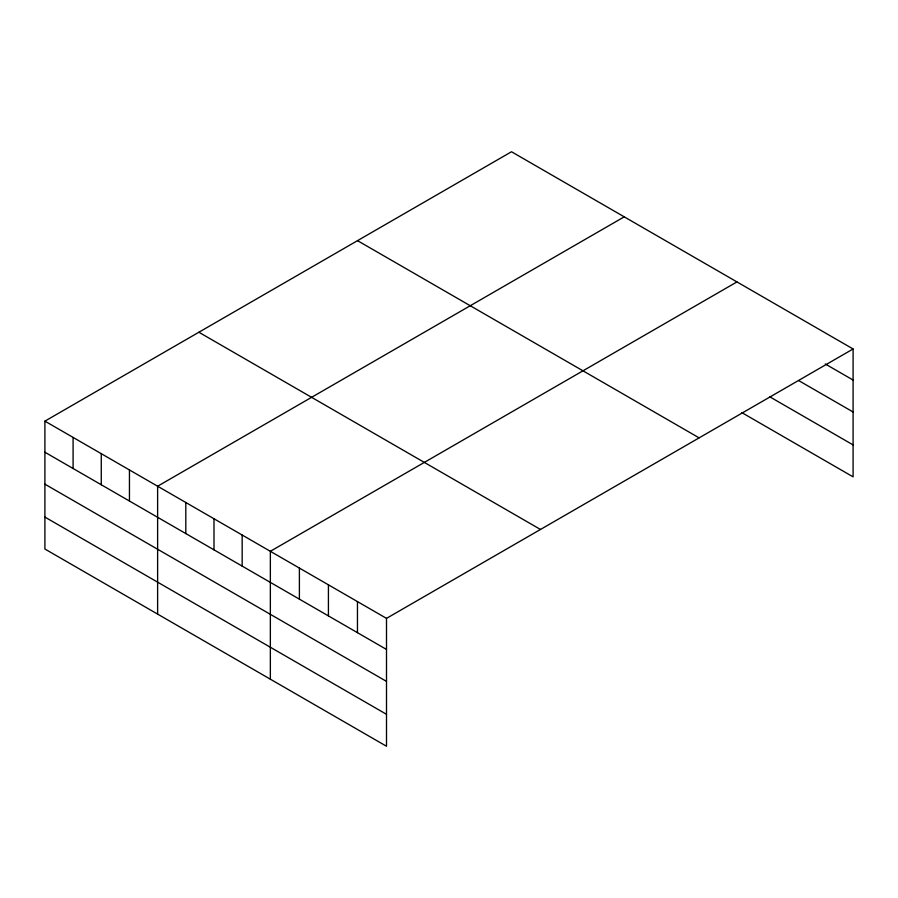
<?xml version="1.0" encoding="UTF-8"?>
<svg xmlns="http://www.w3.org/2000/svg" width="898" height="898" viewBox="0 0 898 898"><rect width="100%" height="100%" fill="white"/><g stroke="black" fill="none" stroke-linecap="round" stroke-linejoin="round"><path stroke-width="1.35" d="M853.1 348.974L511.501 151.751L44.9 421.14L44.9 549.026L386.499 746.249L386.499 618.363L853.1 348.974L853.1 476.86L741.793 412.597M624.233 216.833L157.621 486.222L157.621 614.109M736.955 281.916L270.354 551.305L270.354 679.191M825.273 363.982L853.1 380.045M798.659 380.561L853.1 411.991M769.62 396.714L853.1 444.914M357.527 240.653L699.115 437.865M198.885 332.249L540.473 529.461M44.9 421.14L386.499 618.363M44.9 452.222L386.499 649.434M44.9 484.168L386.499 681.38M44.9 517.08L386.499 714.303M357.46 601.593L357.46 632.675M328.421 584.834L328.421 615.905M299.393 568.075L299.393 599.146M242.168 535.04L242.168 566.11M213.993 518.763L213.993 549.845M185.807 502.498L185.807 533.569M129.447 469.957L129.447 501.028M101.261 453.681L101.261 484.763M73.086 437.416L73.086 468.487"/></g></svg>
